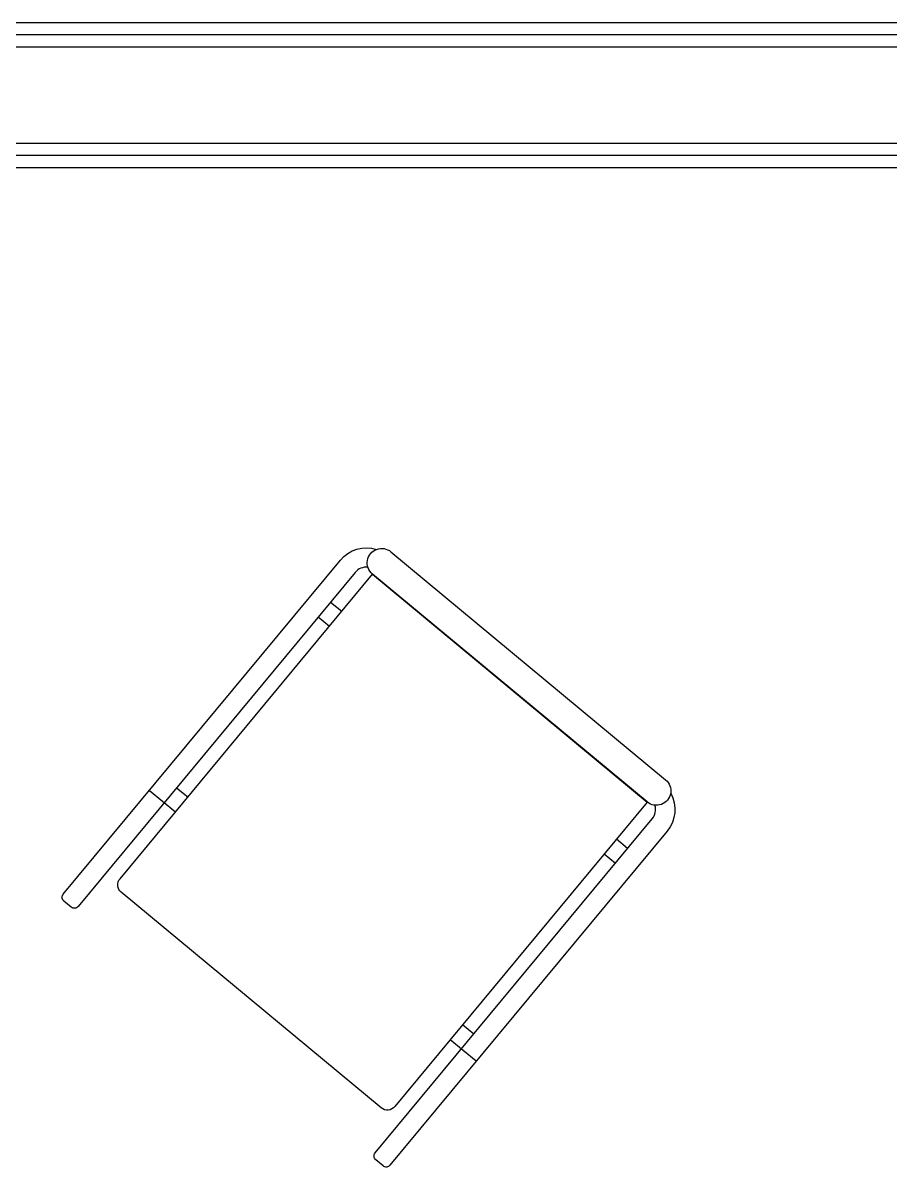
# Model space of a CAD drawing. Header units: inches. Extents: x -772 to 6765, y -813 to 4093.
# Drawn here: x 5836.9 to 5926.7, y 313.7 to 432.5 of the extents above; entities that cross this region are included whole.
import ezdxf

# ---------------------------------------------------------------- set-up
doc = ezdxf.new("R2010")
doc.units = ezdxf.units.IN
doc.header["$MEASUREMENT"] = 0
doc.layers.add('FHM_BEYAZ ALÇIPAN', color=7, linetype='Continuous')
doc.layers.add('H_FUR_Tefris_Hareketli', color=213, linetype='Continuous')

# ---------------------------------------------------------------- blocks, each defined once
blk = doc.blocks.new('*U101')
at = {"color": 0}
for points in [[(1.9, -3.64, 0.308765), (-1.36, -1.42), (-46.36, -1.42, 0.414214), (-46.86, -1.92), (-46.86, -2.92, 0.414214), (-46.36, -3.42), (-1.36, -3.42, -0.253355), (-0.11, -4.1, -0.253355)], [(-0.12, -42.76, -0.24943), (-1.36, -43.42), (-46.36, -43.42, 0.414214), (-46.86, -43.92), (-46.86, -44.92, 0.414214), (-46.36, -45.42), (-1.36, -45.42, 0.304725), (1.88, -43.24)]]:
    blk.add_lwpolyline(points, format="xyb", dxfattribs=at)
for points in [[(-32.36, -1.44), (-32.36, -4.92)], [(-30.36, -3.42), (-30.36, -4.92)], [(-7.36, -3.42), (-7.36, -4.92)], [(-5.36, -3.42), (-5.36, -4.92)], [(-32.36, -45.4), (-32.36, -41.92)], [(-30.36, -43.42), (-30.36, -41.92)], [(-7.36, -43.42), (-7.36, -41.92)], [(-5.36, -43.42), (-5.36, -41.92)]]:
    blk.add_lwpolyline(points, dxfattribs=at)
for points in [[(2.64, -41.94), (2.64, -4.94, 1), (-0.36, -4.94), (-0.36, -41.94, 1)], [(-42.36, -5.92), (-42.36, -40.92, 0.414214), (-41.36, -41.92), (-0.36, -41.92), (-0.36, -4.92), (-41.36, -4.92, 0.414214)]]:
    blk.add_lwpolyline(points, format="xyb", close=True, dxfattribs=at)

msp = doc.modelspace()

# ---------------------------------------------------------------- linework, layer by layer
at = {"layer": 'FHM_BEYAZ ALÇIPAN'}
for points in [[(5990, 432.5), (5646.214, 432.5)], [(5990, 431.25), (5646.214, 431.25)], [(5990, 430), (5646.214, 430)], [(5990, 420), (5646.214, 420)], [(5990, 418.75), (5646.214, 418.75)], [(5990, 417.5), (5646.214, 417.5)]]:
    msp.add_lwpolyline(points, dxfattribs=at)

# ---------------------------------------------------------------- block references
at = {"layer": 'H_FUR_Tefris_Hareketli', "xscale": -1, "rotation": 230.3247041466427}
msp.add_blockref('*U101', (5905.604, 348.885), dxfattribs=at)

doc.saveas('drawing.dxf')
